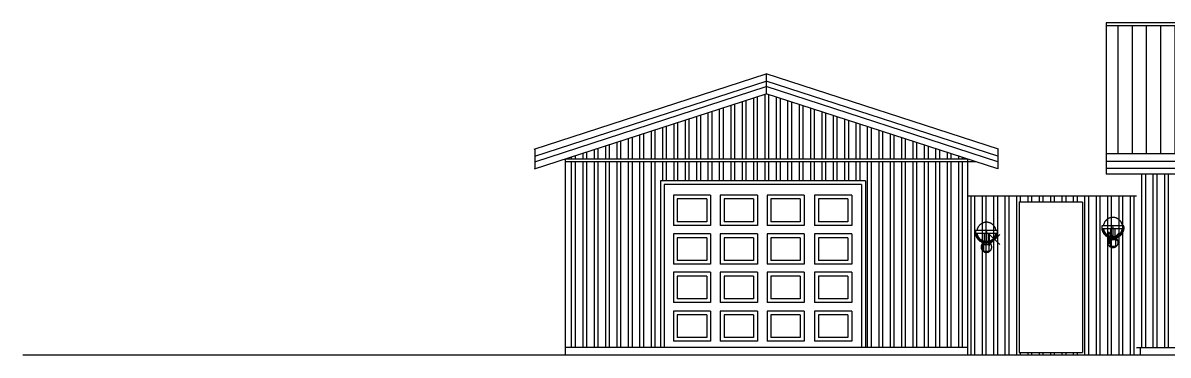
# Model space of a CAD drawing. Header units: inches. Extents: x -533180 to -137302, y 73174 to 405541.
# Drawn here: x -329743 to -314655, y 142911 to 147295 of the extents above; entities that cross this region are included whole.
import ezdxf

# ---------------------------------------------------------------- set-up
doc = ezdxf.new("R2010")
doc.units = ezdxf.units.IN
doc.header["$LTSCALE"] = 100
doc.header["$MEASUREMENT"] = 0
doc.layers.get('0').update_dxf_attribs({"linetype": 'CONTINUOUS'})
for name, color, linetype in [('HUSGOGN', 2, 'CONTINUOUS'), ('KLÆDNING', 1, 'CONTINUOUS'), ('RAFLAGNIR', 4, 'CONTINUOUS'), ('Smáatriði', 4, 'CONTINUOUS'), ('Smáspenna', 7, 'CONTINUOUS'), ('TEKST', 2, 'CONTINUOUS'), ('TREVERK', 2, 'CONTINUOUS'), ('ULL', 6, 'CONTINUOUS'), ('VEGGIR', 1, 'CONTINUOUS')]:
    doc.layers.add(name, color=color, linetype=linetype)
pattern_1 = [(90, (-57313.14, 18417.37), (-150, 3e-14), []), (90, (-57263.14, 18467.37), (-150, 3e-14), [])]
pattern_2 = [(90, (0, 0), (-150, 3e-14), []), (90, (50, 50), (-150, 3e-14), [])]

# ---------------------------------------------------------------- blocks, each defined once
blk = doc.blocks.new('veggl')
for p, q in [((-2.13, -2.13), (2.12, 2.12)), ((2.12, -2.13), (-2.12, 2.12)), ((2.12, 2.62), (2.12, -2.38))]:
    blk.add_line(p, q)
blk = doc.blocks.new('SEL_W_F')
for p, q in [((-30, 184), (-30, 64)), ((-1, 204), (-3, 204)), ((-3, 204), (-3, 203)), ((0, 218), (0, 218)), ((2, 204), (0, 205)), ((0, 201), (2, 202)), ((3, 203), (2, 204)), ((2, 202), (3, 202)), ((3, 202), (3, 203)), ((30, 64), (30, 184)), ((-44, 45), (-44, 36)), ((-44, 45), (44, 45)), ((-33, 45), (-44, 45)), ((-30, 64), (-3, 64)), ((0, 45), (0, 45)), ((0, 36), (0, 36)), ((3, 64), (33, 64)), ((33, 64), (33, 45)), ((33, 45), (33, 56)), ((0, -57), (0, -57)), ((0, -70), (0, -70))]:
    blk.add_line(p, q)
for points in [[(126, 218), (125, 223), (124, 229), (123, 234), (121, 239), (119, 244), (117, 249), (115, 254), (113, 259), (110, 264), (108, 268), (105, 273), (102, 277), (98, 281), (95, 285), (91, 289), (87, 293), (83, 297), (79, 300), (75, 303), (71, 306), (66, 309), (62, 312), (57, 315), (52, 317), (47, 319), (42, 321), (37, 322), (32, 324), (27, 325), (21, 326), (16, 327), (11, 328), (5, 328), (0, 328), (-5, 328), (-11, 328), (-16, 327), (-21, 326), (-27, 325), (-32, 324), (-37, 322), (-42, 321), (-47, 319), (-52, 317), (-57, 315), (-62, 312), (-66, 309), (-71, 306), (-75, 303), (-79, 300), (-83, 297), (-87, 293), (-91, 289), (-95, 285), (-98, 281), (-102, 277), (-105, 273), (-108, 268), (-110, 264), (-113, 259), (-115, 254), (-117, 249), (-119, 244), (-121, 239), (-123, 234), (-124, 229), (-125, 223), (-126, 218)], [(-145, 205), (-148, 201), (-148, 195), (-148, 189), (-147, 184), (-146, 178), (-145, 172), (-144, 166), (-143, 160), (-141, 155), (-139, 149), (-137, 144), (-134, 138), (-132, 133), (-129, 128), (-126, 123), (-123, 118), (-119, 113), (-116, 108), (-112, 104), (-108, 100), (-104, 95), (-100, 91), (-95, 87), (-91, 84), (-86, 80), (-81, 77), (-76, 74), (-71, 71), (-66, 68), (-60, 66), (-55, 63), (-50, 61), (-44, 59), (-38, 58), (-33, 56), (-33, 45), (-33, 64), (-30, 64), (-33, 64), (-33, 63), (-38, 65), (-44, 66), (-49, 68), (-54, 70), (-60, 73), (-65, 75), (-70, 78), (-75, 81), (-80, 84), (-84, 87), (-89, 91), (-93, 95), (-98, 99), (-102, 103), (-106, 107), (-109, 111), (-113, 116), (-116, 120), (-119, 125), (-122, 130), (-125, 135), (-128, 140), (-130, 145), (-132, 151), (-134, 156), (-136, 162), (-137, 167), (-139, 173), (-140, 179), (-141, 184)], [(3, 184), (145, 184), (145, 218), (-145, 218), (-145, 184), (-3, 184)], [(-126, 184), (-125, 179), (-124, 174), (-123, 168), (-121, 163), (-119, 158), (-117, 153), (-115, 148), (-113, 143), (-110, 138), (-107, 134), (-104, 129), (-101, 125), (-98, 121), (-94, 116), (-91, 112), (-87, 109), (-83, 105), (-79, 102), (-74, 98), (-70, 95), (-65, 92), (-60, 90), (-56, 87), (-51, 85), (-46, 83), (-41, 81), (-35, 79), (-30, 78), (-25, 77), (-20, 76), (-14, 75), (-9, 75), (-3, 74)], [(-1, 201), (-3, 202), (-3, 203), (-3, 60), (-3, 59), (-3, 58), (-2, 57)], [(2, 57), (2, 57), (3, 58), (3, 59), (3, 60), (3, 203)], [(3, 74), (9, 75), (14, 75), (20, 76), (25, 77), (30, 78), (35, 79), (41, 81), (46, 83), (51, 85), (56, 87), (60, 90), (65, 92), (70, 95), (74, 98), (79, 102), (83, 105), (87, 109), (91, 112), (94, 116), (98, 121), (101, 125), (104, 129), (107, 134), (110, 138), (113, 143), (115, 148), (117, 153), (119, 158), (121, 163), (123, 168), (124, 174), (125, 179), (126, 184)], [(33, 56), (38, 58), (44, 59), (50, 61), (55, 63), (60, 66), (66, 68), (71, 71), (76, 74), (81, 77), (86, 80), (91, 84), (95, 87), (100, 91), (104, 95), (108, 100), (112, 104), (116, 108), (119, 113), (123, 118), (126, 123), (129, 128), (132, 133), (134, 138), (137, 144), (139, 149), (141, 155), (143, 160), (144, 166), (145, 172), (146, 178), (147, 184), (148, 189), (148, 195), (148, 201), (145, 205)], [(33, 63), (38, 65), (44, 66), (49, 68), (54, 70), (60, 73), (65, 75), (70, 78), (75, 81), (80, 84), (84, 87), (89, 91), (93, 95), (98, 99), (102, 103), (106, 107), (109, 111), (113, 116), (116, 120), (119, 125), (122, 130), (125, 135), (128, 140), (130, 145), (132, 151), (134, 156), (136, 162), (137, 167), (139, 173), (140, 179), (141, 184)], [(-39, 58), (-42, 56), (-45, 53), (-48, 51), (-51, 48), (-53, 45), (-56, 42), (-58, 39), (-60, 35), (-62, 32), (-64, 28), (-65, 25), (-66, 21), (-68, 17), (-68, 14), (-69, 10), (-69, 6), (-70, 2), (-70, -2), (-69, -6), (-69, -10), (-68, -14), (-68, -17), (-66, -21), (-65, -25), (-64, -29), (-62, -32), (-60, -35), (-58, -39), (-56, -42), (-53, -45), (-51, -48), (-48, -51), (-45, -53), (-42, -56), (-39, -58), (-35, -60), (-32, -62), (-28, -64), (-25, -65), (-21, -66), (-17, -68), (-14, -68), (-10, -69), (-6, -70), (-2, -70), (2, -70), (6, -70), (10, -69), (14, -68), (17, -68), (21, -66), (25, -65), (28, -64), (32, -62), (35, -60), (39, -58), (42, -56), (45, -53), (48, -51), (51, -48), (53, -45), (56, -42), (58, -39), (60, -35), (62, -32), (64, -29), (65, -25), (66, -21), (68, -17), (68, -14), (69, -10), (69, -6), (70, -2), (70, 2), (69, 6), (69, 10), (68, 14), (68, 17), (66, 21), (65, 25), (64, 28), (62, 32), (60, 35), (58, 39), (56, 42), (53, 45), (51, 48), (48, 51), (45, 53), (42, 56), (39, 58)], [(-33, 36), (-44, 36), (44, 36), (44, 45), (44, 36)], [(33, 36), (33, -57), (-33, -57), (-33, 36)]]:
    blk.add_lwpolyline(points)
blk = doc.blocks.new('Útiljós_Framaná')
at = {"layer": 'TREVERK'}
blk.add_blockref('SEL_W_F', (314, 91), dxfattribs=at)

msp = doc.modelspace()

# ---------------------------------------------------------------- hatches: boundary and pattern name
at = {"layer": 'KLÆDNING'}
h = msp.add_hatch(dxfattribs=at)
h.set_pattern_fill('LINE,_O', color=256, scale=1500, angle=90)
h.set_pattern_definition([(90, (-57313.14, 18417.37), (-187.5, 1e-14), [])])
h.paths.add_polyline_path([(-315471.6, 147254.9), (-315471.6, 145565.3), (-306705.7, 145565.3), (-305277.8, 146029.2), (-303850, 145565.3), (-301108.9, 145565.3), (-301108.9, 147254.9)])
h = msp.add_hatch(dxfattribs=at)
h.set_pattern_fill('ANSI32,_O', color=256, scale=400, angle=45)
h.set_pattern_definition(pattern_1)
h.paths.add_polyline_path([(-319948.9, 146358.6), (-322598.9, 145497.6), (-317298.9, 145497.5), (-317298.9, 145497.6)])
h = msp.add_hatch(dxfattribs=at)
h.set_pattern_fill('ANSI32,_O', color=256, scale=400, angle=45)
h.set_pattern_definition(pattern_1)
h.paths.add_polyline_path([(-317298.9, 145462.5), (-322598.9, 145462.6), (-322598.9, 143010.9), (-321343.2, 143010.9), (-321343.2, 145210.9), (-318643.2, 145210.9), (-318643.2, 143010.9), (-317298.9, 143010.9)])
h = msp.add_hatch(dxfattribs=at)
h.set_pattern_fill('ANSI32,_O', color=256, scale=400, angle=45)
h.set_pattern_definition(pattern_2)
h.paths.add_polyline_path([(-306480.3, 143010.9), (-306480.3, 145375.7), (-306713.4, 145299.9), (-306713.4, 145299.3), (-315071.6, 145299.3), (-315071.6, 143010.9)])
h.paths.add_polyline_path([(-308926.1, 143970.9), (-310114.4, 143970.9), (-310114.4, 144010.9), (-310074.4, 144010.9), (-310074.4, 145210.9), (-308974.4, 145210.9), (-308974.4, 144010.9), (-308926.1, 144010.9)], flags=16)
h.paths.add_polyline_path([(-309009.3, 144040.9), (-310044.4, 144040.9), (-310044.4, 145180.9), (-309009.3, 145180.9)], flags=0)
h.paths.add_polyline_path([(-307706.9, 143970.9), (-307706.9, 144010.9), (-307666.9, 144010.9), (-307666.9, 145210.9), (-306566.9, 145210.9), (-306566.9, 144010.9), (-306518.6, 144010.9), (-306518.6, 143970.9)], flags=16)
h.paths.add_polyline_path([(-307636.9, 144040.9), (-307636.9, 145180.9), (-306601.7, 145180.9), (-306601.7, 144040.9)], flags=0)
h.paths.add_polyline_path([(-309109.3, 144140.9), (-309944.4, 144140.9), (-309944.4, 144491.6), (-309109.3, 144491.6)], flags=0)
h.paths.add_polyline_path([(-307536.9, 144140.9), (-307536.9, 144491.6), (-306701.7, 144491.6), (-306701.7, 144140.9)], flags=0)
h.paths.add_polyline_path([(-309549.6, 144591.6), (-309549.6, 144621.6), (-309514.6, 144621.6), (-309514.6, 144591.6)], flags=0)
h.paths.add_polyline_path([(-307142.1, 144591.6), (-307142.1, 144621.6), (-307107.1, 144621.6), (-307107.1, 144591.6)], flags=0)
h.paths.add_polyline_path([(-312528.2, 143970.9), (-313716.6, 143970.9), (-313716.6, 144010.9), (-313676.6, 144010.9), (-313676.6, 145210.9), (-312576.6, 145210.9), (-312576.6, 144010.9), (-312528.2, 144010.9)], flags=16)
h.paths.add_polyline_path([(-312611.4, 144040.9), (-313646.6, 144040.9), (-313646.6, 145180.9), (-312611.4, 145180.9)], flags=0)
h.paths.add_polyline_path([(-313151.7, 144591.6), (-313151.7, 144621.6), (-313116.7, 144621.6), (-313116.7, 144591.6)], flags=0)
h.paths.add_polyline_path([(-312711.4, 144140.9), (-313546.6, 144140.9), (-313546.6, 144491.6), (-312711.4, 144491.6)], flags=0)
h.paths.add_polyline_path([(-313764, 143970.9), (-314402.3, 143970.9), (-314402.3, 144010.9), (-314362.3, 144010.9), (-314362.3, 145210.9), (-313812.3, 145210.9), (-313812.3, 144010.9), (-313764, 144010.9)], flags=16)
h.paths.add_polyline_path([(-313847.1, 144040.9), (-314332.3, 144040.9), (-314332.3, 145180.9), (-313847.1, 145180.9)], flags=0)
h = msp.add_hatch(dxfattribs=at)
h.set_pattern_fill('ANSI32,_O', color=256, scale=400, angle=45)
h.set_pattern_definition(pattern_2)
h.paths.add_polyline_path([(-317298.9, 145010.5), (-317298.9, 142910.9), (-315022.3, 142910.9), (-315022.3, 143010.9), (-315071.6, 143010.9), (-315071.6, 145010.5)])
h.paths.add_polyline_path([(-315783.8, 142945.9), (-316619.2, 142945.9), (-316619.2, 144934.1), (-315783.8, 144934.1)], flags=16)

# ---------------------------------------------------------------- linework, layer by layer
at = {"layer": 'HUSGOGN', "color": 2}
for p, q in [((-301108.9, 147294.9), (-315471.6, 147294.9)), ((-306705.7, 145565.3), (-315471.6, 145565.3)), ((-306713.4, 145299.3), (-315471.6, 145299.3))]:
    msp.add_line(p, q, dxfattribs=at)
at = {"layer": 'HUSGOGN', "color": 1}
msp.add_line((-301108.9, 147254.9), (-315471.6, 147254.9), dxfattribs=at)
at = {"layer": 'Smáatriði'}
msp.add_line((-292735.6, 142910.9), (-329742.6, 142910.9), dxfattribs=at)
at = {"layer": 'TEKST', "color": 2}
for p, q in [((-315471.6, 147294.9), (-315471.6, 145299.3)), ((-315071.6, 143010.9), (-301508.9, 143010.9)), ((-315022.3, 143012.9), (-315022.3, 142910.9))]:
    msp.add_line(p, q, dxfattribs=at)
at = {"layer": 'TEKST', "color": 1}
for p, q in [((-323006.6, 145628), (-319948.9, 146621.5)), ((-322998.9, 145535.8), (-319948.9, 146526.8)), ((-316891.2, 145628), (-319948.9, 146621.5)), ((-319948.9, 146621.5), (-319948.9, 146358.6)), ((-316898.9, 145535.8), (-319948.9, 146526.8)), ((-323001, 145366.9), (-319948.9, 146358.6)), ((-322998.9, 145462.2), (-319948.9, 146453.2)), ((-316898.9, 145462.2), (-319948.9, 146453.2)), ((-316896.9, 145366.9), (-319948.9, 146358.6)), ((-322998.9, 145630.5), (-322998.9, 145367.6)), ((-316898.9, 145630.5), (-316898.9, 145367.6)), ((-322598.9, 145497.6), (-322598.9, 142910.9)), ((-322442.3, 145548.5), (-322442.3, 145544.9)), ((-317298.9, 145497.6), (-317298.9, 142910.9)), ((-306713.4, 145373), (-315471.6, 145373)), ((-315071.6, 145010.5), (-317298.9, 145010.5)), ((-317298.9, 143010.9), (-322598.9, 143010.9)), ((-316619.2, 142945.9), (-315783.8, 142945.9))]:
    msp.add_line(p, q, dxfattribs=at)
at = {"layer": 'TEKST', "color": 1, "linetype": 'Continuous'}
for p, q in [((-321343.2, 145210.9), (-321343.2, 143010.9)), ((-318643.2, 145210.9), (-321343.2, 145210.9)), ((-321293.2, 145160.9), (-321293.2, 143010.9)), ((-318693.2, 145160.9), (-321293.2, 145160.9)), ((-318693.2, 145160.9), (-318693.2, 143010.9)), ((-318643.2, 145210.9), (-318643.2, 143010.9)), ((-320682.6, 145021.2), (-321171.3, 145021.2)), ((-321171.3, 145021.2), (-321171.3, 144621.5)), ((-320682.6, 145021.2), (-320682.6, 144621.5)), ((-320066.4, 145021.2), (-320555.1, 145021.2)), ((-320555.1, 145021.2), (-320555.1, 144621.5)), ((-320066.4, 145021.2), (-320066.4, 144621.5)), ((-319450.2, 145021.2), (-319938.9, 145021.2)), ((-319938.9, 145021.2), (-319938.9, 144621.5)), ((-319450.2, 145021.2), (-319450.2, 144621.5)), ((-318822.9, 145021.2), (-319311.6, 145021.2)), ((-319311.6, 145021.2), (-319311.6, 144621.5)), ((-318822.9, 145021.2), (-318822.9, 144621.5)), ((-320732.6, 144971.2), (-321121.3, 144971.2)), ((-321121.3, 144971.2), (-321121.3, 144671.5)), ((-320732.6, 144971.2), (-320732.6, 144671.5)), ((-320116.4, 144971.2), (-320505.1, 144971.2)), ((-320505.1, 144971.2), (-320505.1, 144671.5)), ((-320116.4, 144971.2), (-320116.4, 144671.5)), ((-319500.2, 144971.2), (-319888.9, 144971.2)), ((-319888.9, 144971.2), (-319888.9, 144671.5)), ((-319500.2, 144971.2), (-319500.2, 144671.5)), ((-318872.9, 144971.2), (-319261.6, 144971.2)), ((-319261.6, 144971.2), (-319261.6, 144671.5)), ((-318872.9, 144971.2), (-318872.9, 144671.5)), ((-316619.2, 144934.1), (-316619.2, 142945.9)), ((-315783.8, 144928.3), (-315783.8, 142945.9)), ((-320682.6, 144621.5), (-321171.3, 144621.5)), ((-320732.6, 144671.5), (-321121.3, 144671.5)), ((-320066.4, 144621.5), (-320555.1, 144621.5)), ((-320116.4, 144671.5), (-320505.1, 144671.5)), ((-319450.2, 144621.5), (-319938.9, 144621.5)), ((-319500.2, 144671.5), (-319888.9, 144671.5)), ((-318822.9, 144621.5), (-319311.6, 144621.5)), ((-318872.9, 144671.5), (-319261.6, 144671.5)), ((-321171.3, 144509.9), (-321171.3, 144110.2)), ((-320682.6, 144509.9), (-321171.3, 144509.9)), ((-321121.3, 144459.9), (-321121.3, 144160.2)), ((-320732.6, 144459.9), (-321121.3, 144459.9)), ((-320732.6, 144459.9), (-320732.6, 144160.2)), ((-320682.6, 144509.9), (-320682.6, 144110.2)), ((-320555.1, 144509.9), (-320555.1, 144110.2)), ((-320066.4, 144509.9), (-320555.1, 144509.9)), ((-320505.1, 144459.9), (-320505.1, 144160.2)), ((-320116.4, 144459.9), (-320505.1, 144459.9)), ((-320116.4, 144459.9), (-320116.4, 144160.2)), ((-320066.4, 144509.9), (-320066.4, 144110.2)), ((-319938.9, 144509.9), (-319938.9, 144110.2)), ((-319450.2, 144509.9), (-319938.9, 144509.9)), ((-319888.9, 144459.9), (-319888.9, 144160.2)), ((-319500.2, 144459.9), (-319888.9, 144459.9)), ((-319500.2, 144459.9), (-319500.2, 144160.2)), ((-319450.2, 144509.9), (-319450.2, 144110.2)), ((-318822.9, 144509.9), (-319311.6, 144509.9)), ((-319311.6, 144509.9), (-319311.6, 144110.2)), ((-319261.6, 144459.9), (-319261.6, 144160.2)), ((-318872.9, 144459.9), (-319261.6, 144459.9)), ((-318872.9, 144459.9), (-318872.9, 144160.2)), ((-318822.9, 144509.9), (-318822.9, 144110.2)), ((-320682.6, 144110.2), (-321171.3, 144110.2)), ((-320732.6, 144160.2), (-321121.3, 144160.2)), ((-320066.4, 144110.2), (-320555.1, 144110.2)), ((-320116.4, 144160.2), (-320505.1, 144160.2)), ((-319450.2, 144110.2), (-319938.9, 144110.2)), ((-319500.2, 144160.2), (-319888.9, 144160.2)), ((-318822.9, 144110.2), (-319311.6, 144110.2)), ((-318872.9, 144160.2), (-319261.6, 144160.2)), ((-321171.3, 144004.2), (-321171.3, 143604.5)), ((-320682.6, 144004.2), (-321171.3, 144004.2)), ((-321121.3, 143954.2), (-321121.3, 143654.5)), ((-320732.6, 143954.2), (-321121.3, 143954.2)), ((-320732.6, 143954.2), (-320732.6, 143654.5)), ((-320682.6, 144004.2), (-320682.6, 143604.5)), ((-320555.1, 144004.2), (-320555.1, 143604.5)), ((-320066.4, 144004.2), (-320555.1, 144004.2)), ((-320116.4, 143954.2), (-320505.1, 143954.2)), ((-320505.1, 143954.2), (-320505.1, 143654.5)), ((-320116.4, 143954.2), (-320116.4, 143654.5)), ((-320066.4, 144004.2), (-320066.4, 143604.5)), ((-319938.9, 144004.2), (-319938.9, 143604.5)), ((-319450.2, 144004.2), (-319938.9, 144004.2)), ((-319500.2, 143954.2), (-319888.9, 143954.2)), ((-319888.9, 143954.2), (-319888.9, 143654.5)), ((-319500.2, 143954.2), (-319500.2, 143654.5)), ((-319450.2, 144004.2), (-319450.2, 143604.5)), ((-319311.6, 144004.2), (-319311.6, 143604.5)), ((-318822.9, 144004.2), (-319311.6, 144004.2)), ((-319261.6, 143954.2), (-319261.6, 143654.5)), ((-318872.9, 143954.2), (-319261.6, 143954.2)), ((-318872.9, 143954.2), (-318872.9, 143654.5)), ((-318822.9, 144004.2), (-318822.9, 143604.5)), ((-320732.6, 143654.5), (-321121.3, 143654.5)), ((-320116.4, 143654.5), (-320505.1, 143654.5)), ((-319500.2, 143654.5), (-319888.9, 143654.5)), ((-318872.9, 143654.5), (-319261.6, 143654.5)), ((-320682.6, 143604.5), (-321171.3, 143604.5)), ((-320682.6, 143492.9), (-321171.3, 143492.9)), ((-321171.3, 143492.9), (-321171.3, 143093.2)), ((-320682.6, 143492.9), (-320682.6, 143093.2)), ((-320066.4, 143604.5), (-320555.1, 143604.5)), ((-320555.1, 143492.9), (-320555.1, 143093.2)), ((-320066.4, 143492.9), (-320555.1, 143492.9)), ((-320066.4, 143492.9), (-320066.4, 143093.2)), ((-319450.2, 143604.5), (-319938.9, 143604.5)), ((-319938.9, 143492.9), (-319938.9, 143093.2)), ((-319450.2, 143492.9), (-319938.9, 143492.9)), ((-319450.2, 143492.9), (-319450.2, 143093.2)), ((-318822.9, 143604.5), (-319311.6, 143604.5)), ((-318822.9, 143492.9), (-319311.6, 143492.9)), ((-319311.6, 143492.9), (-319311.6, 143093.2)), ((-318822.9, 143492.9), (-318822.9, 143093.2)), ((-320732.6, 143442.9), (-321121.3, 143442.9)), ((-321121.3, 143442.9), (-321121.3, 143143.2)), ((-320732.6, 143442.9), (-320732.6, 143143.2)), ((-320505.1, 143442.9), (-320505.1, 143143.2)), ((-320116.4, 143442.9), (-320505.1, 143442.9)), ((-320116.4, 143442.9), (-320116.4, 143143.2)), ((-319888.9, 143442.9), (-319888.9, 143143.2)), ((-319500.2, 143442.9), (-319888.9, 143442.9)), ((-319500.2, 143442.9), (-319500.2, 143143.2)), ((-318872.9, 143442.9), (-319261.6, 143442.9)), ((-319261.6, 143442.9), (-319261.6, 143143.2)), ((-318872.9, 143442.9), (-318872.9, 143143.2)), ((-320682.6, 143093.2), (-321171.3, 143093.2)), ((-320732.6, 143143.2), (-321121.3, 143143.2)), ((-320066.4, 143093.2), (-320555.1, 143093.2)), ((-320116.4, 143143.2), (-320505.1, 143143.2)), ((-319450.2, 143093.2), (-319938.9, 143093.2)), ((-319500.2, 143143.2), (-319888.9, 143143.2)), ((-318822.9, 143093.2), (-319311.6, 143093.2)), ((-318872.9, 143143.2), (-319261.6, 143143.2))]:
    msp.add_line(p, q, dxfattribs=at)
at = {"layer": 'ULL', "color": 1}
msp.add_line((-316619.2, 144934.1), (-315783.8, 144934.1), dxfattribs=at)
at = {"layer": 'VEGGIR', "color": 1}
for p, q in [((-317298.6, 145497.5), (-322598.9, 145497.6)), ((-317190.9, 145462.5), (-322598.9, 145462.6))]:
    msp.add_line(p, q, dxfattribs=at)
at = {"layer": 'VEGGIR'}
msp.add_line((-306713.4, 145467.3), (-315471.6, 145467.3), dxfattribs=at)

# ---------------------------------------------------------------- block references
at = {"layer": 'RAFLAGNIR', "xscale": 32, "yscale": 32, "zscale": 32, "rotation": 180}
for p in [(-316941.4, 144436.3), (-315364.6, 144461.3)]:
    msp.add_blockref('veggl', p, dxfattribs=at)
at = {"layer": 'Smáspenna', "color": 10, "lineweight": 30}
for p in [(-315695.8, 144308.7), (-317362, 144245.5)]:
    msp.add_blockref('Útiljós_Framaná', p, dxfattribs=at)

doc.saveas('drawing.dxf')
